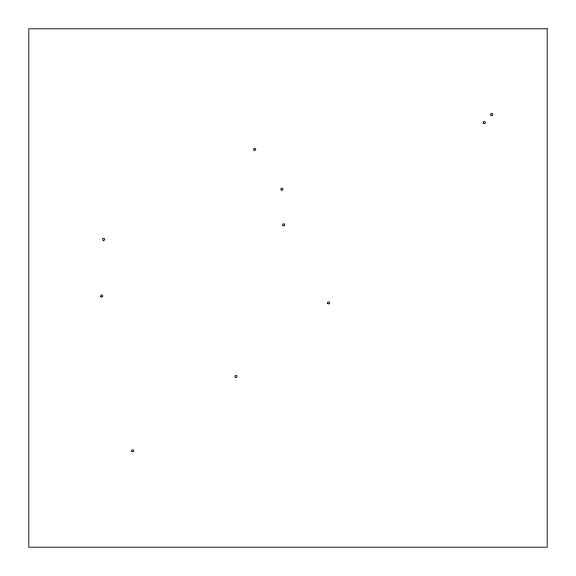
<?xml version="1.0" encoding="UTF-8"?>
<svg xmlns="http://www.w3.org/2000/svg" width="576" height="576" viewBox="0 0 576 576"><rect width="100%" height="100%" fill="white"/><g stroke="black" fill="none" stroke-linecap="round" stroke-linejoin="round"><path stroke-width="0.86" d="M547.2 28.8L28.8 28.8L28.8 547.2L547.2 547.2L547.2 28.8M327.816 303.538A1.044 1.044 0 0 0 329.609 303.271A1.044 1.044 0 0 0 328.486 301.853A1.044 1.044 0 0 0 327.816 303.538M483.61 123.178A1.044 1.044 0 0 0 485.402 122.911A1.044 1.044 0 0 0 484.279 121.493A1.044 1.044 0 0 0 483.61 123.178M282.852 225.446A1.044 1.044 0 0 0 284.638 225.187A1.044 1.044 0 0 0 283.514 223.769A1.044 1.044 0 0 0 282.852 225.446M253.901 149.998A1.044 1.044 0 0 0 255.686 149.731A1.044 1.044 0 0 0 254.563 148.313A1.044 1.044 0 0 0 253.901 149.998M235.382 377.366A1.044 1.044 0 0 0 236.952 376.459A1.044 1.044 0 0 0 235.382 375.559A1.044 1.044 0 0 0 235.382 377.366M490.903 115.157A1.044 1.044 0 0 0 492.696 114.89A1.044 1.044 0 0 0 491.573 113.472A1.044 1.044 0 0 0 490.903 115.157M100.886 296.662A1.044 1.044 0 0 0 102.672 296.402A1.044 1.044 0 0 0 101.549 294.984A1.044 1.044 0 0 0 100.886 296.662M103.104 240.286A1.044 1.044 0 0 0 104.666 239.378A1.044 1.044 0 0 0 103.104 238.471A1.044 1.044 0 0 0 103.104 240.286M132.156 451.649A1.044 1.044 0 0 0 133.718 450.749A1.044 1.044 0 0 0 132.156 449.842A1.044 1.044 0 0 0 132.156 451.649M281.376 190.08A1.044 1.044 0 0 0 282.938 189.18A1.044 1.044 0 0 0 281.376 188.273A1.044 1.044 0 0 0 281.376 190.08"/></g></svg>
